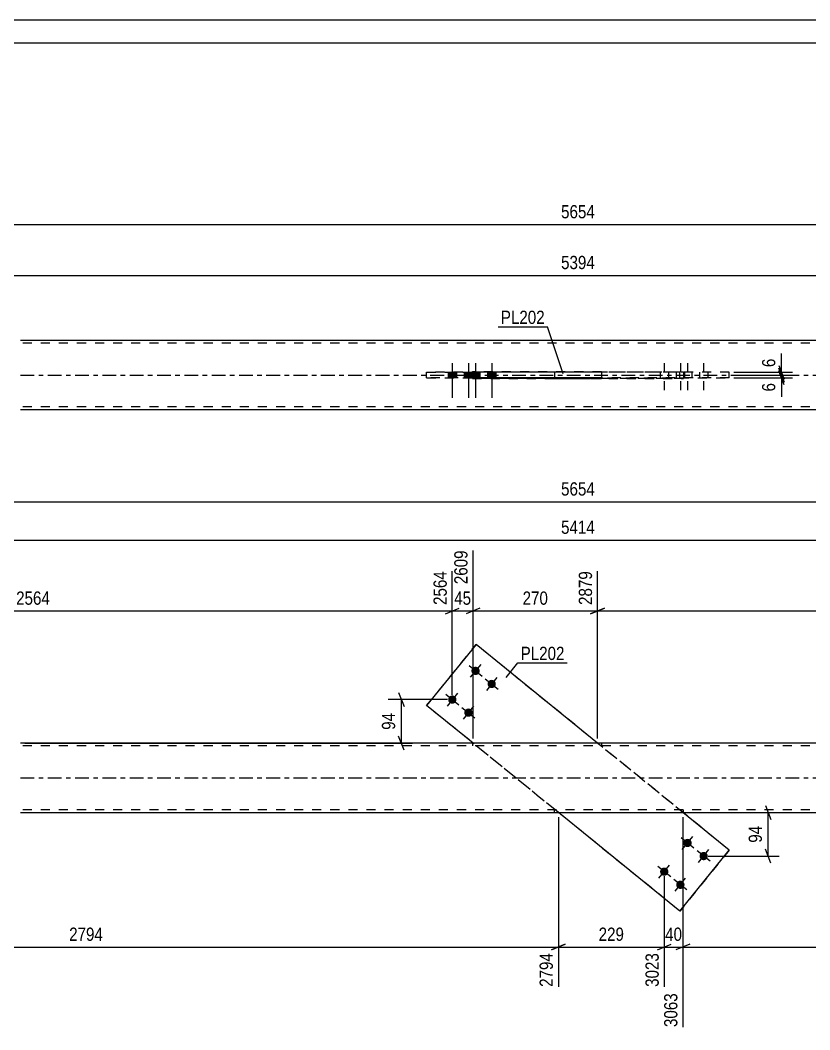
# Model space of a CAD drawing. Header units: millimetres. Extents: x 0 to 594, y 0 to 420.
# Drawn here: x 194.1 to 365.1, y 201.4 to 420 of the extents above; entities that cross this region are included whole.
import ezdxf

# ---------------------------------------------------------------- set-up
doc = ezdxf.new("R2010")
doc.units = ezdxf.units.MM
doc.linetypes.add('DXK_LINE_DOT2', pattern=[3.9198, 1.9599, -1.9599])
doc.linetypes.add('DXK_LINE_DOT3', pattern=[5.9187, 2.979, -0.9799, 0.9799, -0.9799])
doc.styles.add('Arial Narrow', font='ARIALN.TTF', dxfattribs={"height": 0.2})

# ---------------------------------------------------------------- blocks, each defined once
blk = doc.blocks.new('Unknown-580610516-1130')
at = {"color": 5, "linetype": 'Continuous'}
for p, q in [((594, 420), (0, 420)), ((589, 415), (5, 415))]:
    blk.add_line(p, q, dxfattribs=at)
blk = doc.blocks.new('Part-580610516-1700 - 1673')
at = {"color": 2, "linetype": 'Continuous'}
for p, q in [((435.7, 263.45), (194.14, 263.45)), ((194.14, 248.45), (435.7, 248.45))]:
    blk.add_line(p, q, dxfattribs=at)
at = {"color": 7, "linetype": 'DXK_LINE_DOT2'}
for p, q in [((435.7, 262.85), (194.14, 262.85)), ((292.09, 263.45), (292.09, 262.85)), ((320, 263.45), (320, 262.85)), ((435.7, 249.05), (194.14, 249.05)), ((309.83, 248.45), (309.83, 249.05)), ((337.75, 248.45), (337.75, 249.05))]:
    blk.add_line(p, q, dxfattribs=at)
at = {"color": 7, "linetype": 'DXK_LINE_DOT3'}
blk.add_line((194.14, 255.95), (435.7, 255.95), dxfattribs=at)
blk = doc.blocks.new('Bolt-580610516-1706 - 1673')
at = {"linetype": 'Continuous'}
for points in [[(292.73, 280), (292.92, 279.98), (293.1, 279.93), (293.26, 279.83), (293.4, 279.71), (293.51, 279.55), (293.59, 279.38), (293.63, 279.2), (293.63, 279.01), (293.59, 278.83), (293.51, 278.65), (293.4, 278.5), (293.26, 278.38), (293.1, 278.28), (292.92, 278.22), (292.73, 278.2), (292.55, 278.22), (292.37, 278.28), (292.2, 278.38), (292.06, 278.5), (291.95, 278.65), (291.88, 278.83), (291.84, 279.01), (291.84, 279.2), (291.88, 279.38), (291.95, 279.55), (292.06, 279.71), (292.2, 279.83), (292.37, 279.93), (292.55, 279.98)], [(296.23, 277.17), (296.41, 277.15), (296.59, 277.09), (296.76, 277), (296.9, 276.87), (297.01, 276.72), (297.08, 276.55), (297.12, 276.36), (297.12, 276.17), (297.08, 275.99), (297.01, 275.82), (296.9, 275.67), (296.76, 275.54), (296.59, 275.45), (296.41, 275.39), (296.23, 275.37), (296.04, 275.39), (295.86, 275.45), (295.7, 275.54), (295.56, 275.67), (295.45, 275.82), (295.37, 275.99), (295.33, 276.17), (295.33, 276.36), (295.37, 276.55), (295.45, 276.72), (295.56, 276.87), (295.7, 277), (295.86, 277.09), (296.04, 277.15)], [(287.69, 273.79), (287.88, 273.77), (288.06, 273.71), (288.22, 273.62), (288.36, 273.49), (288.47, 273.34), (288.55, 273.17), (288.59, 272.99), (288.59, 272.8), (288.55, 272.61), (288.47, 272.44), (288.36, 272.29), (288.22, 272.16), (288.06, 272.07), (287.88, 272.01), (287.69, 271.99), (287.5, 272.01), (287.33, 272.07), (287.16, 272.16), (287.02, 272.29), (286.91, 272.44), (286.84, 272.61), (286.8, 272.8), (286.8, 272.99), (286.84, 273.17), (286.91, 273.34), (287.02, 273.49), (287.16, 273.62), (287.33, 273.71), (287.5, 273.77)], [(291.19, 270.96), (291.37, 270.94), (291.55, 270.88), (291.71, 270.78), (291.85, 270.66), (291.97, 270.51), (292.04, 270.33), (292.08, 270.15), (292.08, 269.96), (292.04, 269.78), (291.97, 269.61), (291.85, 269.45), (291.71, 269.33), (291.55, 269.23), (291.37, 269.18), (291.19, 269.16), (291, 269.18), (290.82, 269.23), (290.66, 269.33), (290.52, 269.45), (290.41, 269.61), (290.33, 269.78), (290.29, 269.96), (290.29, 270.15), (290.33, 270.33), (290.41, 270.51), (290.52, 270.66), (290.66, 270.78), (290.82, 270.88), (291, 270.94)]]:
    blk.add_hatch(color=1, dxfattribs=at).paths.add_polyline_path(points)
at = {"color": 1, "linetype": 'Continuous'}
for p, q in [((291.34, 280.24), (294.13, 277.97)), ((293.87, 280.5), (291.6, 277.71)), ((297.36, 277.67), (295.09, 274.87)), ((294.83, 277.4), (297.62, 275.13)), ((286.29, 274.03), (289.09, 271.76)), ((288.83, 274.29), (286.56, 271.49)), ((289.79, 271.19), (292.58, 268.92)), ((292.32, 271.45), (290.05, 268.66))]:
    blk.add_line(p, q, dxfattribs=at)
blk = doc.blocks.new('Bolt-580610516-1707 - 1673')
at = {"linetype": 'Continuous'}
for points in [[(338.65, 242.74), (338.84, 242.72), (339.02, 242.66), (339.18, 242.57), (339.32, 242.44), (339.43, 242.29), (339.51, 242.12), (339.54, 241.93), (339.54, 241.75), (339.51, 241.56), (339.43, 241.39), (339.32, 241.24), (339.18, 241.11), (339.02, 241.02), (338.84, 240.96), (338.65, 240.94), (338.46, 240.96), (338.28, 241.02), (338.12, 241.11), (337.98, 241.24), (337.87, 241.39), (337.79, 241.56), (337.75, 241.75), (337.75, 241.93), (337.79, 242.12), (337.87, 242.29), (337.98, 242.44), (338.12, 242.57), (338.28, 242.66), (338.46, 242.72)], [(342.14, 239.9), (342.33, 239.88), (342.51, 239.83), (342.67, 239.73), (342.81, 239.61), (342.92, 239.45), (343, 239.28), (343.04, 239.1), (343.04, 238.91), (343, 238.73), (342.92, 238.55), (342.81, 238.4), (342.67, 238.28), (342.51, 238.18), (342.33, 238.12), (342.14, 238.1), (341.96, 238.12), (341.78, 238.18), (341.61, 238.28), (341.47, 238.4), (341.36, 238.55), (341.29, 238.73), (341.25, 238.91), (341.25, 239.1), (341.29, 239.28), (341.36, 239.45), (341.47, 239.61), (341.61, 239.73), (341.78, 239.83), (341.96, 239.88)], [(333.61, 236.53), (333.8, 236.51), (333.97, 236.45), (334.14, 236.36), (334.28, 236.23), (334.39, 236.08), (334.46, 235.91), (334.5, 235.72), (334.5, 235.53), (334.46, 235.35), (334.39, 235.18), (334.28, 235.03), (334.14, 234.9), (333.97, 234.81), (333.8, 234.75), (333.61, 234.73), (333.42, 234.75), (333.24, 234.81), (333.08, 234.9), (332.94, 235.03), (332.83, 235.18), (332.75, 235.35), (332.71, 235.53), (332.71, 235.72), (332.75, 235.91), (332.83, 236.08), (332.94, 236.23), (333.08, 236.36), (333.24, 236.45), (333.42, 236.51)], [(337.1, 233.69), (337.29, 233.67), (337.47, 233.61), (337.63, 233.52), (337.77, 233.39), (337.88, 233.24), (337.96, 233.07), (338, 232.89), (338, 232.7), (337.96, 232.51), (337.88, 232.34), (337.77, 232.19), (337.63, 232.06), (337.47, 231.97), (337.29, 231.91), (337.1, 231.89), (336.91, 231.91), (336.74, 231.97), (336.57, 232.06), (336.43, 232.19), (336.32, 232.34), (336.25, 232.51), (336.21, 232.7), (336.21, 232.89), (336.25, 233.07), (336.32, 233.24), (336.43, 233.39), (336.57, 233.52), (336.74, 233.61), (336.91, 233.67)]]:
    blk.add_hatch(color=1, dxfattribs=at).paths.add_polyline_path(points)
at = {"color": 1, "linetype": 'Continuous'}
for p, q in [((340.05, 240.71), (337.25, 242.97)), ((337.51, 240.44), (339.78, 243.24)), ((343.54, 237.87), (340.75, 240.14)), ((341.01, 237.61), (343.28, 240.4)), ((335.01, 234.49), (332.21, 236.76)), ((332.47, 234.23), (334.74, 237.03)), ((338.5, 231.66), (335.7, 233.93)), ((335.97, 231.39), (338.24, 234.19))]:
    blk.add_line(p, q, dxfattribs=at)
blk = doc.blocks.new('Part-580610516-1715 - 1673')
at = {"color": 2, "linetype": 'Continuous'}
for p, q in [((292.85, 284.8), (282.14, 271.6)), ((292.85, 284.8), (292.85, 284.8)), ((319.16, 263.45), (292.85, 284.8)), ((292.19, 263.45), (282.14, 271.6)), ((282.14, 271.6), (282.14, 271.6)), ((336.98, 227.09), (310.67, 248.45)), ((347.7, 240.29), (337.65, 248.45)), ((336.98, 227.09), (347.7, 240.29)), ((347.7, 240.29), (347.7, 240.29)), ((336.98, 227.09), (336.98, 227.09))]:
    blk.add_line(p, q, dxfattribs=at)
at = {"color": 7, "linetype": 'DXK_LINE_DOT2'}
for p, q in [((282.14, 271.6), (292.85, 284.8)), ((347.7, 240.29), (292.85, 284.8)), ((336.98, 227.09), (282.14, 271.6)), ((310.67, 248.45), (292.19, 263.45)), ((337.65, 248.45), (319.16, 263.45)), ((347.7, 240.29), (336.98, 227.09))]:
    blk.add_line(p, q, dxfattribs=at)
blk = doc.blocks.new('Bolt-580610516-1435 - 1367')
at = {"color": 1, "linetype": 'DXK_LINE_DOT2'}
for p, q in [((333.61, 345.75), (333.61, 338.25)), ((337.1, 345.75), (337.1, 338.25)), ((338.65, 345.75), (338.65, 338.25)), ((342.14, 345.75), (342.14, 338.25)), ((332.71, 343.75), (332.71, 342.55)), ((334.51, 343.75), (334.51, 342.55)), ((336.2, 343.75), (336.2, 342.55)), ((337.75, 343.75), (337.75, 342.55)), ((338, 343.75), (338, 342.55)), ((339.55, 343.75), (339.55, 342.55)), ((341.24, 343.75), (341.24, 342.55)), ((343.04, 343.75), (343.04, 342.55))]:
    blk.add_line(p, q, dxfattribs=at)
blk = doc.blocks.new('Part-580610516-1456 - 1367')
at = {"color": 2, "linetype": 'Continuous'}
for p, q in [((435.7, 350.65), (194.14, 350.65)), ((292.09, 343.85), (320, 343.85)), ((292.09, 343.85), (292.09, 343.75)), ((309.83, 343.85), (309.83, 343.75)), ((320, 343.85), (320, 342.45)), ((292.09, 342.55), (292.09, 342.45)), ((292.09, 342.45), (292.09, 342.45)), ((320, 342.45), (292.09, 342.45)), ((309.83, 342.45), (309.83, 342.55)), ((435.7, 335.65), (194.14, 335.65))]:
    blk.add_line(p, q, dxfattribs=at)
at = {"color": 7, "linetype": 'DXK_LINE_DOT2'}
for p, q in [((435.7, 350.05), (194.14, 350.05)), ((320, 343.85), (292.09, 343.85)), ((292.09, 342.45), (292.09, 343.75)), ((309.83, 343.85), (309.83, 343.85)), ((309.83, 343.85), (309.83, 343.85)), ((309.83, 343.85), (337.75, 343.85)), ((309.83, 343.85), (337.75, 343.85)), ((309.83, 343.75), (309.83, 342.45)), ((337.75, 343.85), (337.75, 342.45)), ((292.09, 342.45), (320, 342.45)), ((337.75, 342.45), (309.83, 342.45)), ((309.83, 342.45), (309.83, 342.45)), ((309.83, 342.45), (337.75, 342.45)), ((435.7, 336.25), (194.14, 336.25))]:
    blk.add_line(p, q, dxfattribs=at)
at = {"color": 7, "linetype": 'DXK_LINE_DOT3'}
blk.add_line((194.14, 343.15), (435.7, 343.15), dxfattribs=at)
blk = doc.blocks.new('Part-580610516-1397 - 1367')
at = {"color": 7, "linetype": 'DXK_LINE_DOT2'}
for p, q in [((336.98, 343.76), (282.14, 343.75)), ((282.14, 343.75), (292.85, 343.75)), ((347.7, 343.75), (320, 343.75)), ((336.98, 342.56), (336.98, 343.76)), ((347.7, 343.75), (336.98, 343.76)), ((347.7, 342.55), (347.7, 343.75)), ((282.14, 342.55), (336.98, 342.56)), ((292.85, 342.55), (282.14, 342.55)), ((347.7, 342.55), (320, 342.55)), ((336.98, 342.56), (347.7, 342.55))]:
    blk.add_line(p, q, dxfattribs=at)
at = {"color": 2, "linetype": 'Continuous'}
for p, q in [((282.14, 342.55), (282.14, 343.75)), ((292.85, 342.55), (292.85, 343.75)), ((320, 343.75), (292.85, 343.75)), ((320, 342.55), (292.85, 342.55))]:
    blk.add_line(p, q, dxfattribs=at)
blk = doc.blocks.new('Bolt-580610516-1436 - 1367')
at = {"linetype": 'Continuous'}
for points in [[(288.59, 343.75), (286.79, 343.75), (286.79, 342.55), (288.59, 342.55)], [(292.09, 343.75), (290.29, 343.75), (290.29, 342.55), (292.09, 342.55)], [(293.63, 343.75), (291.83, 343.75), (291.83, 342.55), (293.63, 342.55)], [(297.13, 343.75), (295.33, 343.75), (295.33, 342.55), (297.13, 342.55)]]:
    blk.add_hatch(color=1, dxfattribs=at).paths.add_polyline_path(points)
at = {"color": 1, "linetype": 'Continuous'}
for p, q in [((287.69, 345.75), (287.69, 338.25)), ((291.19, 345.75), (291.19, 338.25)), ((292.73, 345.75), (292.73, 338.25)), ((296.23, 345.75), (296.23, 338.25)), ((286.79, 343.75), (286.79, 342.55)), ((288.59, 343.75), (288.59, 342.55)), ((290.29, 343.75), (290.29, 342.55)), ((291.83, 343.75), (291.83, 342.55)), ((292.09, 343.75), (292.09, 342.55)), ((293.63, 343.75), (293.63, 342.55)), ((295.33, 343.75), (295.33, 342.55)), ((297.13, 343.75), (297.13, 342.55))]:
    blk.add_line(p, q, dxfattribs=at)
blk = doc.blocks.new('StraightDimension-580610516-1850 - 1673')
at = {"color": 7, "linetype": 'Continuous'}
for p, q in [((337.65, 247.45), (337.65, 201.98)), ((333.61, 234.63), (333.61, 210.68)), ((332.11, 218.7), (335.11, 219.9)), ((333.61, 219.3), (337.65, 219.3)), ((339.15, 219.9), (336.15, 218.7))]:
    blk.add_line(p, q, dxfattribs=at)
at = {"color": 0}
blk.add_wipeout([(338.06, 220.05), (338.06, 224.25), (333.2, 224.25), (333.2, 220.05)], dxfattribs=at)
at = {"color": 0, "linetype": 'Continuous'}
blk.add_wipeout([(337.05, 209.9), (332.85, 209.9), (332.85, 201.38), (337.05, 201.38)], dxfattribs=at)
at = {"color": 3, "style": 'Arial Narrow'}
blk.add_text('40', height=2.863, dxfattribs=at).set_placement((333.8, 220.65))
at = {"color": 3, "linetype": 'Continuous', "style": 'Arial Narrow'}
blk.add_text('3063', height=2.863, rotation=90.0002, dxfattribs=at).set_placement((336.45, 201.98))
blk = doc.blocks.new('StraightDimension-580610516-1792 - 1673')
at = {"color": 7, "linetype": 'Continuous'}
for p, q in [((292.19, 264.45), (292.19, 305.2)), ((287.69, 273.89), (287.69, 300.7)), ((286.19, 291.48), (289.19, 292.68)), ((287.69, 292.08), (292.19, 292.08)), ((293.69, 292.68), (290.69, 291.48))]:
    blk.add_line(p, q, dxfattribs=at)
at = {"color": 0}
blk.add_wipeout([(292.37, 292.83), (292.37, 297.03), (287.51, 297.03), (287.51, 292.83)], dxfattribs=at)
at = {"color": 0, "linetype": 'Continuous'}
blk.add_wipeout([(291.59, 305.8), (287.39, 305.8), (287.39, 297.28), (291.59, 297.28)], dxfattribs=at)
at = {"color": 3, "linetype": 'Continuous', "style": 'Arial Narrow'}
blk.add_text('2609', height=2.863, rotation=90.0002, dxfattribs=at).set_placement((290.99, 297.88))
at = {"color": 3, "style": 'Arial Narrow'}
blk.add_text('45', height=2.863, dxfattribs=at).set_placement((288.11, 293.43))
blk = doc.blocks.new('StraightDimension-580610516-1806 - 1673')
at = {"color": 7, "linetype": 'Continuous'}
for p, q in [((287.69, 273.89), (287.69, 300.7)), ((106.04, 265.45), (106.04, 295.21)), ((107.54, 292.68), (104.54, 291.48)), ((106.04, 292.08), (287.69, 292.08)), ((286.19, 291.48), (289.19, 292.68))]:
    blk.add_line(p, q, dxfattribs=at)
at = {"color": 0, "linetype": 'Continuous'}
for points in [[(287.09, 301.3), (282.89, 301.3), (282.89, 292.78), (287.09, 292.78)], [(105.44, 295.81), (101.24, 295.81), (101.24, 292.78), (105.44, 292.78)]]:
    blk.add_wipeout(points, dxfattribs=at)
at = {"color": 0}
blk.add_wipeout([(201.12, 292.83), (201.12, 297.03), (192.61, 297.03), (192.61, 292.83)], dxfattribs=at)
at = {"color": 3, "linetype": 'Continuous', "style": 'Arial Narrow'}
for s, height, p in [('2564', 2.863, (286.49, 293.38)), ('0', 2.86, (104.84, 293.38))]:
    blk.add_text(s, height=height, rotation=90.0002, dxfattribs=at).set_placement(p)
at = {"color": 3, "style": 'Arial Narrow'}
blk.add_text('2564', height=2.863, dxfattribs=at).set_placement((193.21, 293.43))
blk = doc.blocks.new('StraightDimension-580610516-1760 - 1673')
at = {"color": 7, "linetype": 'Continuous'}
for p, q in [((319.16, 264.45), (319.16, 300.7)), ((523.8, 265.45), (523.8, 300.7)), ((320.66, 292.68), (317.66, 291.48)), ((319.16, 292.08), (523.8, 292.08)), ((522.3, 291.48), (525.3, 292.68))]:
    blk.add_line(p, q, dxfattribs=at)
at = {"color": 0, "linetype": 'Continuous'}
blk.add_wipeout([(523.2, 301.3), (519, 301.3), (519, 292.78), (523.2, 292.78)], dxfattribs=at)
at = {"color": 0}
blk.add_wipeout([(425.74, 292.83), (425.74, 297.03), (417.22, 297.03), (417.22, 292.83)], dxfattribs=at)
at = {"color": 3, "linetype": 'Continuous', "style": 'Arial Narrow'}
blk.add_text('5394', height=2.863, rotation=90.0002, dxfattribs=at).set_placement((522.6, 293.38))
at = {"color": 3, "style": 'Arial Narrow'}
blk.add_text('2515', height=2.863, dxfattribs=at).set_placement((417.82, 293.43))
blk = doc.blocks.new('StraightDimension-580610516-2050 - 1673')
at = {"color": 7, "linetype": 'Continuous'}
blk.add_line((105.04, 307.43), (524.8, 307.43), dxfattribs=at)
at = {"color": 0}
blk.add_wipeout([(319.17, 308.18), (319.17, 312.38), (310.66, 312.38), (310.66, 308.18)], dxfattribs=at)
at = {"color": 3, "style": 'Arial Narrow'}
blk.add_text('5414', height=2.863, dxfattribs=at).set_placement((311.26, 308.78))
blk = doc.blocks.new('StraightDimension-580610516-1772 - 1673')
at = {"color": 7, "linetype": 'Continuous'}
for p, q in [((292.19, 264.45), (292.19, 305.2)), ((319.16, 264.45), (319.16, 300.7)), ((293.69, 292.68), (290.69, 291.48)), ((292.19, 292.08), (319.16, 292.08)), ((317.66, 291.48), (320.66, 292.68))]:
    blk.add_line(p, q, dxfattribs=at)
at = {"color": 0, "linetype": 'Continuous'}
blk.add_wipeout([(318.56, 301.3), (314.36, 301.3), (314.36, 292.78), (318.56, 292.78)], dxfattribs=at)
at = {"color": 0}
blk.add_wipeout([(309.02, 292.83), (309.02, 297.03), (302.33, 297.03), (302.33, 292.83)], dxfattribs=at)
at = {"color": 3, "linetype": 'Continuous', "style": 'Arial Narrow'}
blk.add_text('2879', height=2.863, rotation=90.0002, dxfattribs=at).set_placement((317.96, 293.38))
at = {"color": 3, "style": 'Arial Narrow'}
blk.add_text('270', height=2.863, dxfattribs=at).set_placement((302.93, 293.43))
blk = doc.blocks.new('StraightDimension-580610516-1735 - 1673')
at = {"color": 7, "linetype": 'Continuous'}
for p, q in [((276.06, 274.39), (277.26, 271.39)), ((286.69, 272.89), (273.81, 272.89)), ((276.66, 263.45), (276.66, 272.89)), ((277.26, 261.95), (276.06, 264.95)), ((195.13, 263.45), (279.06, 263.45))]:
    blk.add_line(p, q, dxfattribs=at)
at = {"color": 0}
blk.add_wipeout([(275.91, 270.6), (271.71, 270.6), (271.71, 265.74), (275.91, 265.74)], dxfattribs=at)
at = {"color": 3, "style": 'Arial Narrow'}
blk.add_text('94', height=2.863, rotation=90.0002, dxfattribs=at).set_placement((275.31, 266.34))
blk = doc.blocks.new('StraightDimension-580610516-1746 - 1673')
at = {"color": 7, "linetype": 'Continuous'}
blk.add_line((93.04, 315.72), (536.8, 315.72), dxfattribs=at)
at = {"color": 0}
blk.add_wipeout([(319.17, 316.47), (319.17, 320.67), (310.66, 320.67), (310.66, 316.47)], dxfattribs=at)
at = {"color": 3, "style": 'Arial Narrow'}
blk.add_text('5654', height=2.863, dxfattribs=at).set_placement((311.26, 317.07))
blk = doc.blocks.new('StraightDimension-580610516-1838 - 1673')
at = {"color": 7, "linetype": 'Continuous'}
for p, q in [((337.65, 247.45), (337.65, 201.98)), ((523.8, 246.45), (523.8, 210.68)), ((339.15, 219.9), (336.15, 218.7)), ((337.65, 219.3), (523.8, 219.3)), ((522.3, 218.7), (525.3, 219.9))]:
    blk.add_line(p, q, dxfattribs=at)
at = {"color": 0}
blk.add_wipeout([(434.98, 220.05), (434.98, 224.25), (426.47, 224.25), (426.47, 220.05)], dxfattribs=at)
at = {"color": 0, "linetype": 'Continuous'}
blk.add_wipeout([(523.2, 218.6), (519, 218.6), (519, 210.08), (523.2, 210.08)], dxfattribs=at)
at = {"color": 3, "style": 'Arial Narrow'}
blk.add_text('2330', height=2.863, dxfattribs=at).set_placement((427.07, 220.65))
at = {"color": 3, "linetype": 'Continuous', "style": 'Arial Narrow'}
blk.add_text('5394', height=2.863, rotation=90.0002, dxfattribs=at).set_placement((522.6, 210.68))
blk = doc.blocks.new('StraightDimension-580610516-1864 - 1673')
at = {"color": 7, "linetype": 'Continuous'}
for p, q in [((310.67, 247.45), (310.67, 210.68)), ((333.61, 234.63), (333.61, 210.68)), ((312.17, 219.9), (309.17, 218.7)), ((310.67, 219.3), (333.61, 219.3)), ((332.11, 218.7), (335.11, 219.9))]:
    blk.add_line(p, q, dxfattribs=at)
at = {"color": 0}
blk.add_wipeout([(325.48, 220.05), (325.48, 224.25), (318.8, 224.25), (318.8, 220.05)], dxfattribs=at)
at = {"color": 0, "linetype": 'Continuous'}
blk.add_wipeout([(333.01, 218.6), (328.81, 218.6), (328.81, 210.08), (333.01, 210.08)], dxfattribs=at)
at = {"color": 3, "style": 'Arial Narrow'}
blk.add_text('229', height=2.863, dxfattribs=at).set_placement((319.4, 220.65))
at = {"color": 3, "linetype": 'Continuous', "style": 'Arial Narrow'}
blk.add_text('3023', height=2.863, rotation=90.0002, dxfattribs=at).set_placement((332.41, 210.68))
blk = doc.blocks.new('StraightDimension-580610516-1878 - 1673')
at = {"color": 7, "linetype": 'Continuous'}
for p, q in [((310.67, 247.45), (310.67, 210.68)), ((106.04, 246.45), (106.04, 216.17)), ((107.54, 219.9), (104.54, 218.7)), ((106.04, 219.3), (310.67, 219.3)), ((309.17, 218.7), (312.17, 219.9))]:
    blk.add_line(p, q, dxfattribs=at)
at = {"color": 0}
blk.add_wipeout([(212.61, 220.05), (212.61, 224.25), (204.1, 224.25), (204.1, 220.05)], dxfattribs=at)
at = {"color": 0, "linetype": 'Continuous'}
for points in [[(105.44, 218.6), (101.24, 218.6), (101.24, 215.57), (105.44, 215.57)], [(310.07, 218.6), (305.87, 218.6), (305.87, 210.08), (310.07, 210.08)]]:
    blk.add_wipeout(points, dxfattribs=at)
at = {"color": 3, "style": 'Arial Narrow'}
blk.add_text('2794', height=2.863, dxfattribs=at).set_placement((204.7, 220.65))
at = {"color": 3, "linetype": 'Continuous', "style": 'Arial Narrow'}
for s, height, p in [('0', 2.86, (104.84, 216.17)), ('2794', 2.863, (309.47, 210.68))]:
    blk.add_text(s, height=height, rotation=90.0002, dxfattribs=at).set_placement(p)
blk = doc.blocks.new('StraightDimension-580610516-1993 - 1673')
at = {"color": 7, "linetype": 'Continuous'}
for p, q in [((355.51, 249.95), (356.71, 246.95)), ((343.4, 248.45), (358.51, 248.45)), ((356.11, 239), (356.11, 248.45)), ((356.71, 237.5), (355.51, 240.5)), ((343.14, 239), (358.51, 239))]:
    blk.add_line(p, q, dxfattribs=at)
at = {"color": 0}
blk.add_wipeout([(355.36, 246.15), (351.16, 246.15), (351.16, 241.3), (355.36, 241.3)], dxfattribs=at)
at = {"color": 3, "style": 'Arial Narrow'}
blk.add_text('94', height=2.863, rotation=90.0002, dxfattribs=at).set_placement((354.76, 241.9))
blk = doc.blocks.new('StraightDimension-580610516-1540 - 1367')
at = {"color": 7, "linetype": 'Continuous'}
for p, q in [((348.7, 343.75), (361.41, 343.75)), ((358.41, 345.25), (359.61, 342.25)), ((359.61, 341.65), (358.41, 344.65)), ((359.01, 343.15), (359.01, 343.75)), ((348.7, 343.15), (361.41, 343.15))]:
    blk.add_line(p, q, dxfattribs=at)
at = {"color": 0}
blk.add_wipeout([(358.26, 347.31), (354.06, 347.31), (354.06, 344.28), (358.26, 344.28)], dxfattribs=at)
at = {"color": 7, "linetype": 'Continuous'}
blk.add_line((359.01, 343.75), (359.01, 347.83), dxfattribs=at)
blk.add_line((359.01, 343.75), (359.01, 347.83), dxfattribs=at)
at = {"color": 3, "style": 'Arial Narrow'}
blk.add_text('6', height=2.86, rotation=90.0002, dxfattribs=at).set_placement((357.66, 344.88))
blk = doc.blocks.new('StraightDimension-580610516-1536 - 1367')
at = {"color": 7, "linetype": 'Continuous'}
for p, q in [((358.41, 344.65), (359.61, 341.65)), ((359.61, 341.05), (358.41, 344.05)), ((348.7, 343.15), (361.41, 343.15)), ((348.7, 342.55), (361.41, 342.55)), ((359.01, 342.55), (359.01, 343.15))]:
    blk.add_line(p, q, dxfattribs=at)
at = {"color": 0}
blk.add_wipeout([(358.26, 342.03), (354.06, 342.03), (354.06, 339), (358.26, 339)], dxfattribs=at)
at = {"color": 7, "linetype": 'Continuous'}
blk.add_line((359.01, 342.55), (359.01, 338.48), dxfattribs=at)
blk.add_line((359.01, 342.55), (359.01, 338.48), dxfattribs=at)
at = {"color": 3, "style": 'Arial Narrow'}
blk.add_text('6', height=2.86, rotation=90.0002, dxfattribs=at).set_placement((357.66, 339.6))
blk = doc.blocks.new('StraightDimension-580610516-1545 - 1367')
at = {"color": 7, "linetype": 'Continuous'}
blk.add_line((93.04, 375.75), (536.8, 375.75), dxfattribs=at)
at = {"color": 0}
blk.add_wipeout([(319.17, 376.5), (319.17, 380.7), (310.66, 380.7), (310.66, 376.5)], dxfattribs=at)
at = {"color": 3, "style": 'Arial Narrow'}
blk.add_text('5654', height=2.863, dxfattribs=at).set_placement((311.26, 377.1))
blk = doc.blocks.new('StraightDimension-580610516-1576 - 1367')
at = {"color": 7, "linetype": 'Continuous'}
blk.add_line((106.04, 364.75), (523.8, 364.75), dxfattribs=at)
at = {"color": 0}
blk.add_wipeout([(319.17, 365.5), (319.17, 369.7), (310.66, 369.7), (310.66, 365.5)], dxfattribs=at)
at = {"color": 3, "style": 'Arial Narrow'}
blk.add_text('5394', height=2.863, dxfattribs=at).set_placement((311.26, 366.1))
blk = doc.blocks.new('Mark-580610516-1711 - 1673')
at = {"color": 0}
blk.add_wipeout([(312, 281.46), (312, 284.46), (302.5, 284.46), (302.5, 281.46)], dxfattribs=at)
blk.add_wipeout([(312, 281.46), (312, 284.46), (302.5, 284.46), (302.5, 281.46)], dxfattribs=at)
at = {"color": 30, "linetype": 'Continuous'}
for p, q in [((299.37, 277.68), (301.9, 280.86)), ((301.9, 280.86), (312.6, 280.86))]:
    blk.add_line(p, q, dxfattribs=at)
at = {"color": 3, "style": 'Arial Narrow'}
blk.add_text('PL202', height=2.863, dxfattribs=at).set_placement((302.5, 281.46))
blk = doc.blocks.new('Mark-580610516-1392 - 1367')
at = {"color": 0}
blk.add_wipeout([(307.71, 354.23), (307.71, 357.23), (298.21, 357.23), (298.21, 354.23)], dxfattribs=at)
blk.add_wipeout([(307.71, 354.23), (307.71, 357.23), (298.21, 357.23), (298.21, 354.23)], dxfattribs=at)
at = {"color": 30, "linetype": 'Continuous'}
for p in [(297.61, 353.63), (311.7, 343.46)]:
    blk.add_line(p, (308.31, 353.63), dxfattribs=at)
at = {"color": 3, "style": 'Arial Narrow'}
blk.add_text('PL202', height=2.863, dxfattribs=at).set_placement((298.21, 354.23))

msp = doc.modelspace()

# ---------------------------------------------------------------- block references
for name in ['Unknown-580610516-1130', 'Part-580610516-1456 - 1367', 'Bolt-580610516-1436 - 1367', 'Bolt-580610516-1435 - 1367', 'Part-580610516-1397 - 1367', 'Part-580610516-1715 - 1673', 'Bolt-580610516-1706 - 1673', 'Part-580610516-1700 - 1673', 'Bolt-580610516-1707 - 1673']:
    msp.add_blockref(name, (0, 0))

# ---------------------------------------------------------------- next in the draw order: block references
for name in ['StraightDimension-580610516-1540 - 1367', 'StraightDimension-580610516-1792 - 1673', 'StraightDimension-580610516-1760 - 1673', 'StraightDimension-580610516-1850 - 1673']:
    msp.add_blockref(name, (0, 0))

# ---------------------------------------------------------------- next in the draw order: block references
for name in ['StraightDimension-580610516-1545 - 1367', 'StraightDimension-580610516-1536 - 1367', 'StraightDimension-580610516-1806 - 1673', 'StraightDimension-580610516-1838 - 1673']:
    msp.add_blockref(name, (0, 0))

# ---------------------------------------------------------------- next in the draw order: block references
for name in ['StraightDimension-580610516-1576 - 1367', 'StraightDimension-580610516-2050 - 1673', 'StraightDimension-580610516-1993 - 1673', 'StraightDimension-580610516-1864 - 1673']:
    msp.add_blockref(name, (0, 0))

# ---------------------------------------------------------------- next in the draw order: block references
for name in ['Mark-580610516-1392 - 1367', 'StraightDimension-580610516-1772 - 1673', 'StraightDimension-580610516-1735 - 1673', 'StraightDimension-580610516-1878 - 1673']:
    msp.add_blockref(name, (0, 0))

# ---------------------------------------------------------------- next in the draw order: block references
msp.add_blockref('StraightDimension-580610516-1746 - 1673', (0, 0))

# ---------------------------------------------------------------- next in the draw order: block references
msp.add_blockref('Mark-580610516-1711 - 1673', (0, 0))

doc.saveas('drawing.dxf')
